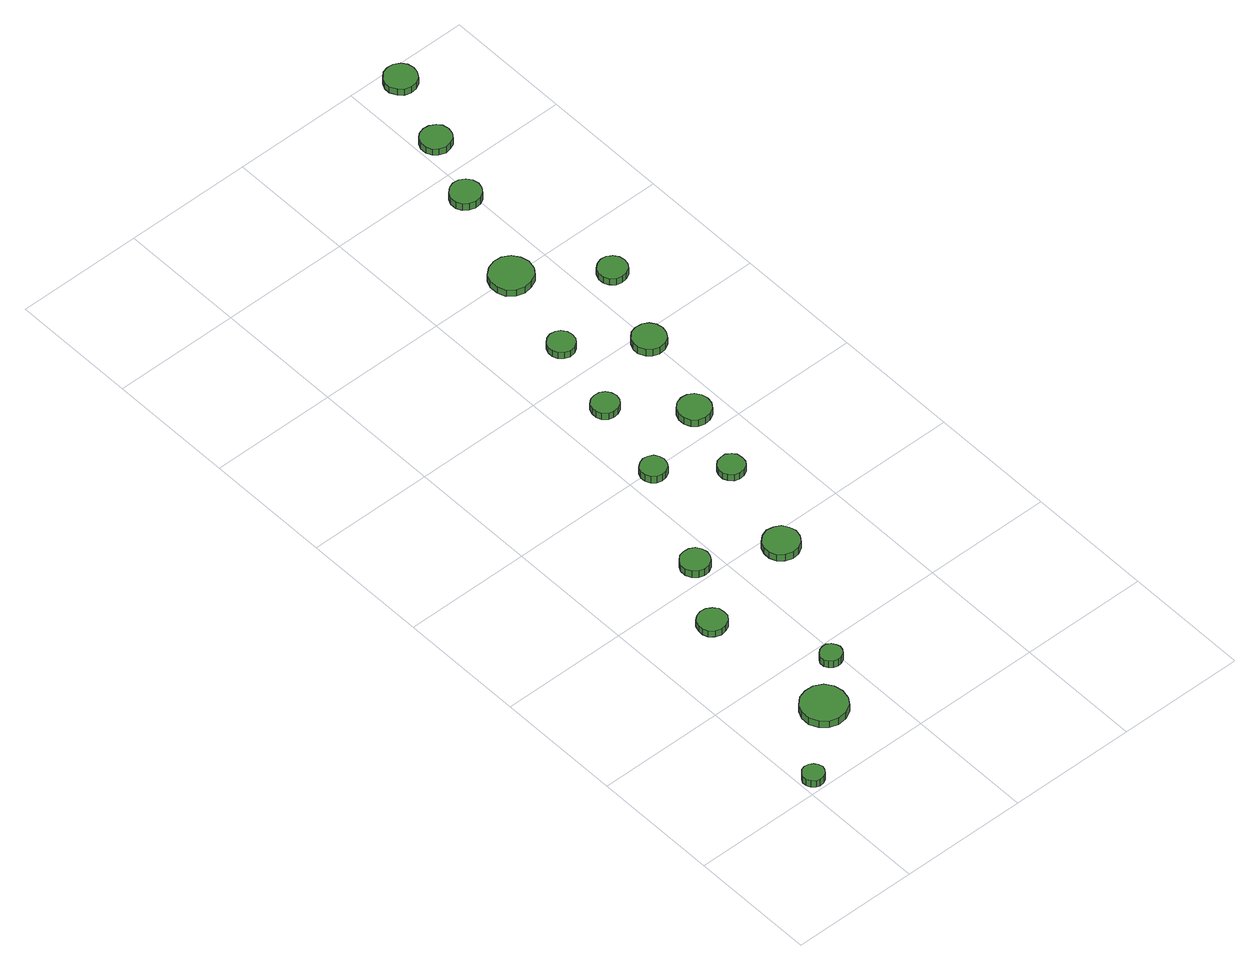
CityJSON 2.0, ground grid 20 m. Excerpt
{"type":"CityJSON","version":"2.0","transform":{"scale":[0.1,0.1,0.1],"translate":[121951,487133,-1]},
"CityObjects":{
"tree1":{"type":"SolitaryVegetationObject","attributes":{"function":"something"},"geometry":[{"type":"MultiSurface","lod":"1","boundaries":[[[0,1,2,3,4,5,6,7,8,9,10,11,12,13,14]],[[15,16,17,18,19,20,21,22,23,24,25,26,27,28,29]],[[0,29,28,1]],[[1,28,27,2]],[[2,27,26,3]],[[3,26,25,4]],[[4,25,24,5]],[[5,24,23,6]],[[6,23,22,7]],[[7,22,21,8]],[[8,21,20,9]],[[9,20,19,10]],[[10,19,18,11]],[[11,18,17,12]],[[12,17,16,13]],[[13,16,15,14]],[[14,15,29,0]]]}]},
"tree2":{"type":"SolitaryVegetationObject","attributes":{"function":"something"},"geometry":[{"type":"MultiSurface","lod":"1","boundaries":[[[30,31,32,33,34,35,36,37,38,39,40,41,42,43,44]],[[45,46,47,48,49,50,51,52,53,54,55,56,57,58,59]],[[30,59,58,31]],[[31,58,57,32]],[[32,57,56,33]],[[33,56,55,34]],[[34,55,54,35]],[[35,54,53,36]],[[36,53,52,37]],[[37,52,51,38]],[[38,51,50,39]],[[39,50,49,40]],[[40,49,48,41]],[[41,48,47,42]],[[42,47,46,43]],[[43,46,45,44]],[[44,45,59,30]]]}]},
"tree3":{"type":"SolitaryVegetationObject","attributes":{"function":"something"},"geometry":[{"type":"MultiSurface","lod":"1","boundaries":[[[60,61,62,63,64,65,66,67,68,69,70,71,72,73,74]],[[75,76,77,78,79,80,81,82,83,84,85,86,87,88,89]],[[60,89,88,61]],[[61,88,87,62]],[[62,87,86,63]],[[63,86,85,64]],[[64,85,84,65]],[[65,84,83,66]],[[66,83,82,67]],[[67,82,81,68]],[[68,81,80,69]],[[69,80,79,70]],[[70,79,78,71]],[[71,78,77,72]],[[72,77,76,73]],[[73,76,75,74]],[[74,75,89,60]]]}]},
"tree4":{"type":"SolitaryVegetationObject","attributes":{"function":"something"},"geometry":[{"type":"MultiSurface","lod":"1","boundaries":[[[90,91,92,93,94,95,96,97,98,99,100,101,102,103,104]],[[105,106,107,108,109,110,111,112,113,114,115,116,117,118,119]],[[90,119,118,91]],[[91,118,117,92]],[[92,117,116,93]],[[93,116,115,94]],[[94,115,114,95]],[[95,114,113,96]],[[96,113,112,97]],[[97,112,111,98]],[[98,111,110,99]],[[99,110,109,100]],[[100,109,108,101]],[[101,108,107,102]],[[102,107,106,103]],[[103,106,105,104]],[[104,105,119,90]]]}]},
"tree5":{"type":"SolitaryVegetationObject","attributes":{"function":"something"},"geometry":[{"type":"MultiSurface","lod":"1","boundaries":[[[120,121,122,123,124,125,126,127,128,129,130,131,132,133,134]],[[135,136,137,138,139,140,141,142,143,144,145,146,147,148,149]],[[120,149,148,121]],[[121,148,147,122]],[[122,147,146,123]],[[123,146,145,124]],[[124,145,144,125]],[[125,144,143,126]],[[126,143,142,127]],[[127,142,141,128]],[[128,141,140,129]],[[129,140,139,130]],[[130,139,138,131]],[[131,138,137,132]],[[132,137,136,133]],[[133,136,135,134]],[[134,135,149,120]]]}]},
"tree6":{"type":"SolitaryVegetationObject","attributes":{"function":"something"},"geometry":[{"type":"MultiSurface","lod":"1","boundaries":[[[150,151,152,153,154,155,156,157,158,159,160,161,162,163,164]],[[165,166,167,168,169,170,171,172,173,174,175,176,177,178,179]],[[150,179,178,151]],[[151,178,177,152]],[[152,177,176,153]],[[153,176,175,154]],[[154,175,174,155]],[[155,174,173,156]],[[156,173,172,157]],[[157,172,171,158]],[[158,171,170,159]],[[159,170,169,160]],[[160,169,168,161]],[[161,168,167,162]],[[162,167,166,163]],[[163,166,165,164]],[[164,165,179,150]]]}]},
"tree7":{"type":"SolitaryVegetationObject","attributes":{"function":"something"},"geometry":[{"type":"MultiSurface","lod":"1","boundaries":[[[180,181,182,183,184,185,186,187,188,189,190,191,192,193,194]],[[195,196,197,198,199,200,201,202,203,204,205,206,207,208,209]],[[180,209,208,181]],[[181,208,207,182]],[[182,207,206,183]],[[183,206,205,184]],[[184,205,204,185]],[[185,204,203,186]],[[186,203,202,187]],[[187,202,201,188]],[[188,201,200,189]],[[189,200,199,190]],[[190,199,198,191]],[[191,198,197,192]],[[192,197,196,193]],[[193,196,195,194]],[[194,195,209,180]]]}]},
"tree8":{"type":"SolitaryVegetationObject","attributes":{"function":"something"},"geometry":[{"type":"MultiSurface","lod":"1","boundaries":[[[210,211,212,213,214,215,216,217,218,219,220,221,222,223,224]],[[225,226,227,228,229,230,231,232,233,234,235,236,237,238,239]],[[210,239,238,211]],[[211,238,237,212]],[[212,237,236,213]],[[213,236,235,214]],[[214,235,234,215]],[[215,234,233,216]],[[216,233,232,217]],[[217,232,231,218]],[[218,231,230,219]],[[219,230,229,220]],[[220,229,228,221]],[[221,228,227,222]],[[222,227,226,223]],[[223,226,225,224]],[[224,225,239,210]]]}]},
"tree9":{"type":"SolitaryVegetationObject","attributes":{"function":"something"},"geometry":[{"type":"MultiSurface","lod":"1","boundaries":[[[240,241,242,243,244,245,246,247,248,249,250,251,252,253,254]],[[255,256,257,258,259,260,261,262,263,264,265,266,267,268,269]],[[240,269,268,241]],[[241,268,267,242]],[[242,267,266,243]],[[243,266,265,244]],[[244,265,264,245]],[[245,264,263,246]],[[246,263,262,247]],[[247,262,261,248]],[[248,261,260,249]],[[249,260,259,250]],[[250,259,258,251]],[[251,258,257,252]],[[252,257,256,253]],[[253,256,255,254]],[[254,255,269,240]]]}]},
"tree10":{"type":"SolitaryVegetationObject","attributes":{"function":"something"},"geometry":[{"type":"MultiSurface","lod":"1","boundaries":[[[270,271,272,273,274,275,276,277,278,279,280,281,282,283,284]],[[285,286,287,288,289,290,291,292,293,294,295,296,297,298,299]],[[270,299,298,271]],[[271,298,297,272]],[[272,297,296,273]],[[273,296,295,274]],[[274,295,294,275]],[[275,294,293,276]],[[276,293,292,277]],[[277,292,291,278]],[[278,291,290,279]],[[279,290,289,280]],[[280,289,288,281]],[[281,288,287,282]],[[282,287,286,283]],[[283,286,285,284]],[[284,285,299,270]]]}]},
"tree11":{"type":"SolitaryVegetationObject","attributes":{"function":"something"},"geometry":[{"type":"MultiSurface","lod":"1","boundaries":[[[300,301,302,303,304,305,306,307,308,309,310,311,312,313,314]],[[315,316,317,318,319,320,321,322,323,324,325,326,327,328,329]],[[300,329,328,301]],[[301,328,327,302]],[[302,327,326,303]],[[303,326,325,304]],[[304,325,324,305]],[[305,324,323,306]],[[306,323,322,307]],[[307,322,321,308]],[[308,321,320,309]],[[309,320,319,310]],[[310,319,318,311]],[[311,318,317,312]],[[312,317,316,313]],[[313,316,315,314]],[[314,315,329,300]]]}]},
"tree12":{"type":"SolitaryVegetationObject","attributes":{"function":"something"},"geometry":[{"type":"MultiSurface","lod":"1","boundaries":[[[330,331,332,333,334,335,336,337,338,339,340,341,342,343,344]],[[345,346,347,348,349,350,351,352,353,354,355,356,357,358,359]],[[330,359,358,331]],[[331,358,357,332]],[[332,357,356,333]],[[333,356,355,334]],[[334,355,354,335]],[[335,354,353,336]],[[336,353,352,337]],[[337,352,351,338]],[[338,351,350,339]],[[339,350,349,340]],[[340,349,348,341]],[[341,348,347,342]],[[342,347,346,343]],[[343,346,345,344]],[[344,345,359,330]]]}]},
"tree13":{"type":"SolitaryVegetationObject","attributes":{"function":"something"},"geometry":[{"type":"MultiSurface","lod":"1","boundaries":[[[360,361,362,363,364,365,366,367,368,369,370,371,372,373,374]],[[375,376,377,378,379,380,381,382,383,384,385,386,387,388,389]],[[360,389,388,361]],[[361,388,387,362]],[[362,387,386,363]],[[363,386,385,364]],[[364,385,384,365]],[[365,384,383,366]],[[366,383,382,367]],[[367,382,381,368]],[[368,381,380,369]],[[369,380,379,370]],[[370,379,378,371]],[[371,378,377,372]],[[372,377,376,373]],[[373,376,375,374]],[[374,375,389,360]]]}]},
"tree14":{"type":"SolitaryVegetationObject","attributes":{"function":"something"},"geometry":[{"type":"MultiSurface","lod":"1","boundaries":[[[390,391,392,393,394,395,396,397,398,399,400,401,402,403,404]],[[405,406,407,408,409,410,411,412,413,414,415,416,417,418,419]],[[390,419,418,391]],[[391,418,417,392]],[[392,417,416,393]],[[393,416,415,394]],[[394,415,414,395]],[[395,414,413,396]],[[396,413,412,397]],[[397,412,411,398]],[[398,411,410,399]],[[399,410,409,400]],[[400,409,408,401]],[[401,408,407,402]],[[402,407,406,403]],[[403,406,405,404]],[[404,405,419,390]]]}]},
"tree15":{"type":"SolitaryVegetationObject","attributes":{"function":"something"},"geometry":[{"type":"MultiSurface","lod":"1","boundaries":[[[420,421,422,423,424,425,426,427,428,429,430,431,432,433,434]],[[435,436,437,438,439,440,441,442,443,444,445,446,447,448,449]],[[420,449,448,421]],[[421,448,447,422]],[[422,447,446,423]],[[423,446,445,424]],[[424,445,444,425]],[[425,444,443,426]],[[426,443,442,427]],[[427,442,441,428]],[[428,441,440,429]],[[429,440,439,430]],[[430,439,438,431]],[[431,438,437,432]],[[432,437,436,433]],[[433,436,435,434]],[[434,435,449,420]]]}]},
"tree16":{"type":"SolitaryVegetationObject","attributes":{"function":"something"},"geometry":[{"type":"MultiSurface","lod":"1","boundaries":[[[450,451,452,453,454,455,456,457,458,459,460,461,462,463,464]],[[465,466,467,468,469,470,471,472,473,474,475,476,477,478,479]],[[450,479,478,451]],[[451,478,477,452]],[[452,477,476,453]],[[453,476,475,454]],[[454,475,474,455]],[[455,474,473,456]],[[456,473,472,457]],[[457,472,471,458]],[[458,471,470,459]],[[459,470,469,460]],[[460,469,468,461]],[[461,468,467,462]],[[462,467,466,463]],[[463,466,465,464]],[[464,465,479,450]]]}]},
"tree17":{"type":"SolitaryVegetationObject","attributes":{"function":"something"},"geometry":[{"type":"MultiSurface","lod":"1","boundaries":[[[480,481,482,483,484,485,486,487,488,489,490,491,492,493,494]],[[495,496,497,498,499,500,501,502,503,504,505,506,507,508,509]],[[480,509,508,481]],[[481,508,507,482]],[[482,507,506,483]],[[483,506,505,484]],[[484,505,504,485]],[[485,504,503,486]],[[486,503,502,487]],[[487,502,501,488]],[[488,501,500,489]],[[489,500,499,490]],[[490,499,498,491]],[[491,498,497,492]],[[492,497,496,493]],[[493,496,495,494]],[[494,495,509,480]]]}]}
},
"vertices":[
[37,20,25],[35,27,25],[31,32,25],[25,36,25],[18,37,25],[12,35,25],[7,30,25],[4,24,25],[4,17,25],[7,11,25],[12,6,25],[18,4,25],[25,5,25],[31,8,25],[35,14,25],[35,14,12],[31,8,12],[25,5,12],[18,4,12],[12,6,12],[7,11,12],[4,17,12],[4,24,12],[7,30,12],[12,35,12],[18,37,12],[25,36,12],[31,32,12],[35,27,12],[37,20,12],
[152,108,25],[149,122,25],[141,134,25],[128,141,25],[114,142,25],[100,138,25],[89,128,25],[83,115,25],[83,100,25],[89,87,25],[100,77,25],[114,73,25],[128,74,25],[141,81,25],[149,93,25],[149,93,12],[141,81,12],[128,74,12],[114,73,12],[100,77,12],[89,87,12],[83,100,12],[83,115,12],[89,128,12],[100,138,12],[114,142,12],[128,141,12],[141,134,12],[149,122,12],[152,108,12],
[129,327,25],[128,336,25],[122,343,25],[114,348,25],[105,349,25],[96,346,25],[89,340,25],[86,331,25],[86,322,25],[89,314,25],[96,308,25],[105,305,25],[114,306,25],[122,310,25],[128,318,25],[128,318,13],[122,310,13],[114,306,13],[105,305,13],[96,308,13],[89,314,13],[86,322,13],[86,331,13],[89,340,13],[96,346,13],[105,349,13],[114,348,13],[122,343,13],[128,336,13],[129,327,13],
[205,172,25],[203,178,25],[199,184,25],[193,188,25],[186,188,25],[180,186,25],[174,181,25],[171,175,25],[171,168,25],[174,162,25],[180,157,25],[186,155,25],[193,156,25],[199,159,25],[203,165,25],[203,165,12],[199,159,12],[193,156,12],[186,155,12],[180,157,12],[174,162,12],[171,168,12],[171,175,12],[174,181,12],[180,186,12],[186,188,12],[193,188,12],[199,184,12],[203,178,12],[205,172,12],
[185,424,28],[183,433,28],[178,441,28],[170,445,28],[161,446,28],[152,444,28],[145,437,28],[141,429,28],[141,420,28],[145,411,28],[152,405,28],[161,402,28],[170,403,28],[178,408,28],[183,415,28],[183,415,15],[178,408,15],[170,403,15],[161,402,15],[152,405,15],[145,411,15],[141,420,15],[141,429,15],[145,437,15],[152,444,15],[161,446,15],[170,445,15],[178,441,15],[183,433,15],[185,424,15],
[302,371,29],[299,382,29],[293,392,29],[283,397,29],[272,399,29],[261,395,29],[252,387,29],[248,377,29],[248,366,29],[252,355,29],[261,348,29],[272,344,29],[283,345,29],[293,351,29],[299,360,29],[299,360,16],[293,351,16],[283,345,16],[272,344,16],[261,348,16],[252,355,16],[248,366,16],[248,377,16],[252,387,16],[261,395,16],[272,399,16],[283,397,16],[293,392,16],[299,382,16],[302,371,16],
[257,593,28],[255,601,28],[251,608,28],[243,612,28],[235,613,28],[227,610,28],[221,605,28],[217,597,28],[217,589,28],[221,581,28],[227,575,28],[235,573,28],[243,574,28],[251,578,28],[255,585,28],[255,585,15],[251,578,15],[243,574,15],[235,573,15],[227,575,15],[221,581,15],[217,589,15],[217,597,15],[221,605,15],[227,610,15],[235,613,15],[243,612,15],[251,608,15],[255,601,15],[257,593,15],
[338,523,29],[337,532,29],[332,538,29],[325,543,29],[316,543,29],[308,541,29],[302,535,29],[299,528,29],[299,519,29],[302,512,29],[308,506,29],[316,503,29],[325,504,29],[332,508,29],[337,515,29],[337,515,17],[332,508,17],[325,504,17],[316,503,17],[308,506,17],[302,512,17],[299,519,17],[299,528,17],[302,535,17],[308,541,17],[316,543,17],[325,543,17],[332,538,17],[337,532,17],[338,523,17],
[290,728,24],[288,737,24],[283,744,24],[276,748,24],[267,749,24],[259,747,24],[252,741,24],[249,733,24],[249,724,24],[252,716,24],[259,710,24],[267,708,24],[276,709,24],[283,713,24],[288,720,24],[288,720,12],[283,713,12],[276,709,12],[267,708,12],[259,710,12],[252,716,12],[249,724,12],[249,733,12],[252,741,12],[259,747,12],[267,749,12],[276,748,12],[283,744,12],[288,737,12],[290,728,12],
[380,641,24],[378,651,24],[372,660,24],[363,665,24],[353,666,24],[343,663,24],[335,656,24],[331,646,24],[331,636,24],[335,626,24],[343,619,24],[353,616,24],[363,617,24],[372,622,24],[378,631,24],[378,631,11],[372,622,11],[363,617,11],[353,616,11],[343,619,11],[335,626,11],[331,636,11],[331,646,11],[335,656,11],[343,663,11],[353,666,11],[363,665,11],[372,660,11],[378,651,11],[380,641,11],
[321,854,24],[319,863,24],[314,870,24],[307,874,24],[298,875,24],[290,872,24],[283,866,24],[280,858,24],[280,850,24],[283,842,24],[290,836,24],[298,833,24],[307,834,24],[314,838,24],[319,845,24],[319,845,12],[314,838,12],[307,834,12],[298,833,12],[290,836,12],[283,842,12],[280,850,12],[280,858,12],[283,866,12],[290,872,12],[298,875,12],[307,874,12],[314,870,12],[319,863,12],[321,854,12],
[364,992,30],[361,1005,30],[353,1016,30],[341,1023,30],[328,1024,30],[315,1020,30],[304,1011,30],[299,999,30],[299,985,30],[304,972,30],[315,963,30],[328,959,30],[341,961,30],[353,967,30],[361,978,30],[361,978,18],[353,967,18],[341,961,18],[328,959,18],[315,963,18],[304,972,18],[299,985,18],[299,999,18],[304,1011,18],[315,1020,18],[328,1024,18],[341,1023,18],[353,1016,18],[361,1005,18],[364,992,18],
[422,781,24],[420,791,24],[414,800,24],[405,805,24],[394,806,24],[384,803,24],[377,796,24],[372,786,24],[372,776,24],[377,766,24],[384,759,24],[394,756,24],[405,757,24],[414,762,24],[420,771,24],[420,771,11],[414,762,11],[405,757,11],[394,756,11],[384,759,11],[377,766,11],[372,776,11],[372,786,11],[377,796,11],[384,803,11],[394,806,11],[405,805,11],[414,800,11],[420,791,11],[422,781,11],
[466,909,27],[464,918,27],[459,925,27],[451,930,27],[442,931,27],[433,928,27],[426,922,27],[422,913,27],[422,904,27],[426,896,27],[433,889,27],[442,887,27],[451,888,27],[459,892,27],[464,900,27],[464,900,15],[459,892,15],[451,888,15],[442,887,15],[433,889,15],[426,896,15],[422,904,15],[422,913,15],[426,922,15],[433,928,15],[442,931,15],[451,930,15],[459,925,15],[464,918,15],[466,909,15],
[410,1147,30],[408,1157,30],[402,1165,30],[394,1170,30],[384,1171,30],[375,1168,30],[367,1161,30],[363,1152,30],[363,1142,30],[367,1133,30],[375,1127,30],[384,1124,30],[394,1125,30],[402,1130,30],[408,1138,30],[408,1138,17],[402,1130,17],[394,1125,17],[384,1124,17],[375,1127,17],[367,1133,17],[363,1142,17],[363,1152,17],[367,1161,17],[375,1168,17],[384,1171,17],[394,1170,17],[402,1165,17],[408,1157,17],[410,1147,17],
[452,1256,23],[450,1266,23],[444,1273,23],[435,1278,23],[426,1279,23],[416,1276,23],[409,1270,23],[405,1261,23],[405,1251,23],[409,1242,23],[416,1236,23],[426,1232,23],[435,1234,23],[444,1238,23],[450,1246,23],[450,1246,11],[444,1238,11],[435,1234,11],[426,1232,11],[416,1236,11],[409,1242,11],[405,1251,11],[405,1261,11],[409,1270,11],[416,1276,11],[426,1279,11],[435,1278,11],[444,1273,11],[450,1266,11],[452,1256,11],
[493,1374,22],[491,1384,22],[485,1392,22],[476,1397,22],[466,1398,22],[456,1395,22],[449,1388,22],[444,1379,22],[444,1369,22],[449,1359,22],[456,1352,22],[466,1349,22],[476,1350,22],[485,1355,22],[491,1364,22],[491,1364,10],[485,1355,10],[476,1350,10],[466,1349,10],[456,1352,10],[449,1359,10],[444,1369,10],[444,1379,10],[449,1388,10],[456,1395,10],[466,1398,10],[476,1397,10],[485,1392,10],[491,1384,10],[493,1374,10]
]}
